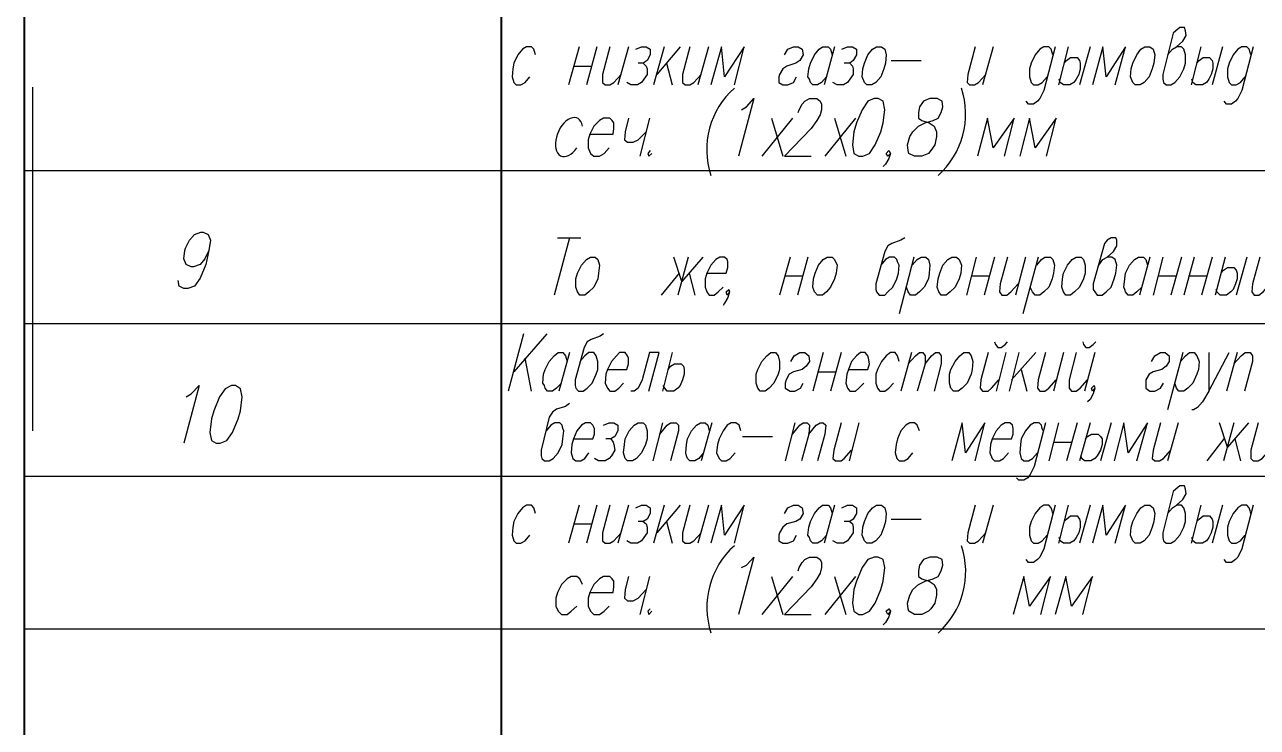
# Model space of a CAD drawing. Header units: millimetres. Extents: x 2185 to 8290, y 601 to 2456.
# Drawn here: x 4397 to 4484.1, y 1652.2 to 1701.9 of the extents above; entities that cross this region are included whole.
import ezdxf

# ---------------------------------------------------------------- set-up
doc = ezdxf.new("R2010")
doc.units = ezdxf.units.MM
for name, color, linetype in [('PDF _0', 7, 'Continuous'), ('PDF _ТаБлица', 7, 'Continuous'), ('PDF _Текст.', 7, 'Continuous'), ('PDF _ТХ', 7, 'Continuous')]:
    doc.layers.add(name, color=color, linetype=linetype)

msp = doc.modelspace()

# ---------------------------------------------------------------- linework, layer by layer
at = {"layer": 'PDF _0', "lineweight": 25}
for points in [[(4396.97, 1691.604), (4646.896, 1691.604)], [(4396.97, 1680.803), (4646.896, 1680.803)], [(4396.97, 1670.001), (4646.896, 1670.001)], [(4396.97, 1659.199), (4646.896, 1659.199)]]:
    msp.add_lwpolyline(points, dxfattribs=at)
at = {"layer": 'PDF _ТаБлица', "lineweight": 40}
for points in [[(4396.97, 1551.182), (4396.97, 1830.026)], [(4430.69, 1551.182), (4430.69, 1830.026)]]:
    msp.add_lwpolyline(points, dxfattribs=at)
at = {"layer": 'PDF _Текст.', "lineweight": 25}
for points in [[(4477.783, 1699.777), (4478.126, 1700.177), (4478.412, 1700.349), (4478.869, 1700.749), (4479.097, 1701.149), (4479.04, 1701.492), (4478.983, 1701.72), (4478.64, 1701.72), (4478.354, 1701.492), (4478.183, 1701.32), (4477.44, 1698.405), (4477.44, 1698.062), (4477.497, 1697.834), (4477.669, 1697.662), (4478.012, 1697.662), (4478.297, 1697.834), (4478.64, 1698.234), (4478.926, 1698.805), (4479.04, 1699.206), (4479.04, 1699.777), (4478.926, 1700.177), (4478.755, 1700.349), (4478.412, 1700.349)], [(4433.09, 1699.777), (4432.976, 1700.177), (4432.804, 1700.349), (4432.461, 1700.349), (4432.176, 1700.177), (4431.833, 1699.777), (4431.547, 1699.206), (4431.49, 1698.805), (4431.433, 1698.234), (4431.547, 1697.834), (4431.718, 1697.662), (4432.061, 1697.662), (4432.347, 1697.834), (4432.69, 1698.234)], [(4436.176, 1700.349), (4435.433, 1697.662)], [(4437.434, 1700.349), (4436.691, 1697.662)], [(4438.348, 1700.349), (4437.834, 1698.405), (4437.834, 1697.834), (4438.005, 1697.662), (4438.348, 1697.662), (4438.634, 1697.834), (4439.148, 1698.405)], [(4439.663, 1700.349), (4438.92, 1697.662)], [(4440.177, 1700.177), (4440.577, 1700.349), (4440.92, 1700.349), (4441.206, 1700.177), (4441.206, 1699.777), (4440.977, 1699.377), (4440.691, 1699.206), (4440.348, 1699.206)], [(4442.177, 1700.349), (4441.434, 1697.662)], [(4443.32, 1700.349), (4441.663, 1698.405)], [(4444.006, 1700.349), (4443.492, 1698.405), (4443.492, 1697.834), (4443.663, 1697.662), (4444.006, 1697.662), (4444.292, 1697.834), (4444.806, 1698.405)], [(4445.321, 1700.349), (4444.578, 1697.662)], [(4447.149, 1697.662), (4447.835, 1700.349), (4446.464, 1698.234), (4446.235, 1700.349), (4445.492, 1697.662)], [(4450.693, 1699.777), (4450.921, 1700.177), (4451.322, 1700.349), (4451.664, 1700.349), (4451.95, 1700.177), (4452.007, 1699.777), (4451.779, 1699.377), (4451.493, 1699.206), (4450.864, 1698.977), (4450.579, 1698.805), (4450.35, 1698.405), (4450.293, 1698.234), (4450.293, 1697.834), (4450.579, 1697.662), (4450.921, 1697.662), (4451.322, 1697.834), (4451.55, 1698.234)], [(4453.665, 1698.234), (4453.322, 1697.834), (4453.036, 1697.662), (4452.693, 1697.662), (4452.522, 1697.834), (4452.465, 1698.062), (4452.35, 1698.234), (4452.407, 1698.805), (4452.522, 1699.206), (4452.808, 1699.777), (4453.15, 1700.177), (4453.379, 1700.349), (4453.779, 1700.349), (4453.951, 1700.177), (4454.065, 1699.777)], [(4454.236, 1700.349), (4453.493, 1697.662)], [(4454.751, 1700.177), (4455.151, 1700.349), (4455.494, 1700.349), (4455.779, 1700.177), (4455.779, 1699.777), (4455.551, 1699.377), (4455.322, 1699.206), (4454.922, 1699.206)], [(4464.181, 1700.349), (4463.666, 1698.405), (4463.609, 1697.834), (4463.781, 1697.662), (4464.124, 1697.662), (4464.409, 1697.834), (4464.924, 1698.405)], [(4465.438, 1700.349), (4464.695, 1697.662)], [(4469.839, 1700.349), (4469.039, 1697.262), (4468.753, 1696.691), (4468.581, 1696.519), (4468.296, 1696.291), (4467.953, 1696.291), (4467.781, 1696.519)], [(4469.667, 1699.777), (4469.61, 1699.948), (4469.553, 1700.177), (4469.382, 1700.349), (4469.039, 1700.349), (4468.753, 1700.177), (4468.41, 1699.777), (4468.124, 1699.206), (4468.01, 1698.805), (4468.01, 1698.234), (4468.124, 1697.834), (4468.296, 1697.662), (4468.639, 1697.662), (4468.924, 1697.834), (4469.267, 1698.234)], [(4470.753, 1700.349), (4470.067, 1697.662)], [(4470.467, 1699.206), (4470.639, 1699.377), (4470.925, 1699.606), (4471.268, 1699.606), (4471.382, 1699.606), (4471.553, 1699.377), (4471.611, 1699.206), (4471.611, 1698.805), (4471.496, 1698.405), (4471.325, 1698.062), (4471.153, 1697.834), (4470.868, 1697.662), (4470.41, 1697.662), (4470.182, 1697.834), (4470.125, 1698.062)], [(4472.296, 1700.349), (4471.553, 1697.662)], [(4474.068, 1697.662), (4474.811, 1700.349), (4473.439, 1698.234), (4473.211, 1700.349), (4472.468, 1697.662)], [(4480.126, 1700.349), (4479.44, 1697.662)], [(4479.84, 1699.206), (4480.012, 1699.377), (4480.298, 1699.606), (4480.641, 1699.606), (4480.755, 1699.606), (4480.926, 1699.377), (4480.983, 1699.206), (4480.983, 1698.805), (4480.869, 1698.405), (4480.698, 1698.062), (4480.526, 1697.834), (4480.24, 1697.662), (4479.783, 1697.662), (4479.555, 1697.834), (4479.497, 1698.062)], [(4481.669, 1700.349), (4480.926, 1697.662)], [(4483.841, 1700.349), (4483.041, 1697.262), (4482.755, 1696.691), (4482.584, 1696.519), (4482.298, 1696.291), (4481.955, 1696.291), (4481.784, 1696.519)], [(4483.67, 1699.777), (4483.612, 1699.948), (4483.555, 1700.177), (4483.384, 1700.349), (4483.041, 1700.349), (4482.755, 1700.177), (4482.412, 1699.777), (4482.126, 1699.206), (4482.012, 1698.805), (4482.012, 1698.234), (4482.126, 1697.834), (4482.298, 1697.662), (4482.641, 1697.662), (4482.927, 1697.834), (4483.27, 1698.234)], [(4435.776, 1698.977), (4437.091, 1698.977)], [(4440.691, 1699.206), (4440.92, 1698.977), (4440.977, 1698.805), (4440.977, 1698.405), (4440.748, 1698.062), (4440.577, 1697.834), (4440.291, 1697.662), (4439.834, 1697.662), (4439.548, 1697.834)], [(4442.349, 1699.206), (4442.749, 1697.662)], [(4455.322, 1699.206), (4455.494, 1698.977), (4455.551, 1698.805), (4455.551, 1698.405), (4455.322, 1698.062), (4455.151, 1697.834), (4454.865, 1697.662), (4454.408, 1697.662), (4454.122, 1697.834)], [(4458.237, 1699.377), (4460.352, 1699.377)], [(4447.664, 1695.891), (4448.007, 1696.119), (4448.521, 1696.691), (4447.435, 1692.633)], [(4451.664, 1695.719), (4451.722, 1695.891), (4451.95, 1696.291), (4452.122, 1696.519), (4452.465, 1696.691), (4452.979, 1696.691), (4453.208, 1696.519), (4453.322, 1696.291), (4453.322, 1695.891), (4453.208, 1695.548), (4452.979, 1695.148), (4452.579, 1694.576), (4450.693, 1692.633), (4452.579, 1692.633)], [(4436.919, 1694.176), (4438.577, 1694.176), (4438.634, 1694.576), (4438.634, 1694.976), (4438.52, 1695.148), (4438.348, 1695.319), (4437.891, 1695.319), (4437.605, 1695.148), (4437.205, 1694.748), (4436.919, 1694.176), (4436.805, 1693.776), (4436.805, 1693.205), (4436.976, 1692.805), (4437.205, 1692.633), (4437.605, 1692.633), (4437.948, 1692.805), (4438.291, 1693.205)], [(4439.663, 1695.319), (4439.434, 1694.348), (4439.377, 1693.776), (4439.605, 1693.605), (4440.005, 1693.605), (4440.348, 1693.776), (4440.92, 1694.348)], [(4441.149, 1695.319), (4440.463, 1692.633)], [(4451.264, 1695.319), (4449.093, 1692.633)], [(4449.778, 1695.319), (4450.579, 1692.633)], [(4455.722, 1695.319), (4453.55, 1692.633)], [(4454.236, 1695.319), (4455.036, 1692.633)], [(4466.238, 1692.633), (4466.924, 1695.319), (4465.438, 1693.205), (4465.038, 1695.319), (4464.352, 1692.633)], [(4469.21, 1692.633), (4469.896, 1695.319), (4468.41, 1693.205), (4468.01, 1695.319), (4467.324, 1692.633)], [(4441.206, 1693.033), (4441.034, 1692.805), (4441.091, 1692.633), (4441.32, 1692.805)], [(4458.18, 1692.805), (4458.008, 1692.633), (4457.894, 1692.805), (4458.065, 1693.033), (4458.18, 1692.805), (4458.065, 1692.462), (4457.837, 1692.062), (4457.665, 1691.89)], [(4410.001, 1685.946), (4409.715, 1685.375), (4409.372, 1684.975), (4408.915, 1684.803), (4408.743, 1684.803), (4408.4, 1684.975), (4408.229, 1685.375), (4408.286, 1685.946), (4408.343, 1686.118), (4408.629, 1686.689), (4408.972, 1687.089), (4409.429, 1687.261), (4409.601, 1687.261), (4409.944, 1687.089), (4410.115, 1686.689), (4410.001, 1685.946), (4409.772, 1684.975), (4409.372, 1684.003), (4408.972, 1683.432), (4408.515, 1683.26), (4408.229, 1683.26), (4407.886, 1683.432), (4407.829, 1683.832)], [(4435.49, 1686.861), (4434.405, 1682.803)], [(4434.633, 1686.861), (4436.291, 1686.861)], [(4459.209, 1686.861), (4458.923, 1686.689), (4458.294, 1686.461), (4458.008, 1686.289), (4457.78, 1685.889), (4457.151, 1683.603), (4457.151, 1683.203), (4457.208, 1683.032), (4457.38, 1682.803), (4457.78, 1682.803), (4458.008, 1683.032), (4458.351, 1683.374), (4458.637, 1683.946), (4458.751, 1684.346), (4458.808, 1684.918), (4458.694, 1685.146), (4458.637, 1685.318), (4458.466, 1685.489), (4458.123, 1685.489), (4457.837, 1685.318), (4457.494, 1684.918)], [(4472.925, 1684.918), (4473.211, 1685.318), (4473.497, 1685.489), (4473.954, 1685.889), (4474.182, 1686.289), (4474.182, 1686.689), (4474.125, 1686.861), (4473.782, 1686.861), (4473.497, 1686.689), (4473.325, 1686.461), (4472.525, 1683.603), (4472.525, 1683.203), (4472.639, 1683.032), (4472.811, 1682.803), (4473.154, 1682.803), (4473.439, 1683.032), (4473.782, 1683.374), (4474.011, 1683.946), (4474.125, 1684.346), (4474.182, 1684.918), (4474.068, 1685.318), (4473.839, 1685.489), (4473.497, 1685.489)], [(4444.921, 1685.489), (4443.435, 1683.774), (4442.863, 1685.489)], [(4443.892, 1685.489), (4443.149, 1682.803)], [(4445.206, 1684.346), (4446.578, 1684.346), (4446.692, 1684.746), (4446.692, 1685.146), (4446.635, 1685.318), (4446.464, 1685.489), (4446.121, 1685.489), (4445.835, 1685.318), (4445.492, 1684.918), (4445.206, 1684.346), (4445.092, 1683.946), (4445.092, 1683.374), (4445.206, 1683.032), (4445.378, 1682.803), (4445.721, 1682.803), (4446.006, 1683.032), (4446.349, 1683.374)], [(4451.093, 1685.489), (4450.35, 1682.803)], [(4452.35, 1685.489), (4451.607, 1682.803)], [(4459.837, 1685.489), (4458.808, 1681.488)], [(4459.723, 1684.918), (4460.066, 1685.318), (4460.352, 1685.489), (4460.694, 1685.489), (4460.866, 1685.318), (4460.98, 1684.918), (4460.923, 1684.346), (4460.866, 1683.946), (4460.58, 1683.374), (4460.237, 1683.032), (4459.952, 1682.803), (4459.609, 1682.803), (4459.437, 1683.032), (4459.323, 1683.374)], [(4464.238, 1685.489), (4463.552, 1682.803)], [(4465.552, 1685.489), (4464.809, 1682.803)], [(4466.467, 1685.489), (4465.952, 1683.603), (4465.895, 1683.032), (4466.067, 1682.803), (4466.41, 1682.803), (4466.695, 1683.032), (4467.21, 1683.603)], [(4467.724, 1685.489), (4467.038, 1682.803)], [(4468.639, 1685.489), (4467.553, 1681.488)], [(4468.524, 1684.918), (4468.867, 1685.318), (4469.096, 1685.489), (4469.496, 1685.489), (4469.667, 1685.318), (4469.782, 1684.918), (4469.724, 1684.346), (4469.61, 1683.946), (4469.382, 1683.374), (4469.039, 1683.032), (4468.753, 1682.803), (4468.41, 1682.803), (4468.239, 1683.032), (4468.067, 1683.374)], [(4475.954, 1683.374), (4475.611, 1683.032), (4475.325, 1682.803), (4474.982, 1682.803), (4474.811, 1683.032), (4474.754, 1683.203), (4474.697, 1683.374), (4474.754, 1683.946), (4474.811, 1684.346), (4475.097, 1684.918), (4475.44, 1685.318), (4475.725, 1685.489), (4476.068, 1685.489), (4476.24, 1685.318), (4476.354, 1684.918)], [(4476.526, 1685.489), (4475.783, 1682.803)], [(4477.44, 1685.489), (4476.754, 1682.803)], [(4478.755, 1685.489), (4478.012, 1682.803)], [(4479.669, 1685.489), (4478.926, 1682.803)], [(4480.926, 1685.489), (4480.183, 1682.803)], [(4481.841, 1685.489), (4481.155, 1682.803)], [(4481.555, 1684.346), (4481.726, 1684.575), (4482.012, 1684.746), (4482.355, 1684.746), (4482.469, 1684.746), (4482.641, 1684.575), (4482.698, 1684.346), (4482.698, 1683.946), (4482.584, 1683.603), (4482.412, 1683.203), (4482.241, 1683.032), (4481.955, 1682.803), (4481.498, 1682.803), (4481.269, 1683.032), (4481.212, 1683.203)], [(4483.384, 1685.489), (4482.641, 1682.803)], [(4484.298, 1685.489), (4483.784, 1683.603), (4483.727, 1683.032), (4483.898, 1682.803), (4484.241, 1682.803), (4484.527, 1683.032), (4485.041, 1683.603)], [(4442.006, 1682.803), (4443.263, 1684.346)], [(4443.949, 1684.346), (4444.349, 1682.803)], [(4450.693, 1684.175), (4452.007, 1684.175)], [(4463.895, 1684.175), (4465.152, 1684.175)], [(4477.097, 1684.175), (4478.354, 1684.175)], [(4479.269, 1684.175), (4480.583, 1684.175)], [(4446.807, 1683.032), (4446.635, 1682.803), (4446.578, 1683.032), (4446.749, 1683.203), (4446.807, 1683.032), (4446.692, 1682.631), (4446.464, 1682.231), (4446.349, 1682.06)], [(4432.233, 1680.06), (4431.147, 1676.002)], [(4433.89, 1680.06), (4431.547, 1677.373)], [(4437.891, 1680.06), (4437.662, 1679.888), (4437.034, 1679.66), (4436.748, 1679.488), (4436.519, 1679.088), (4435.891, 1676.802), (4435.891, 1676.402), (4435.948, 1676.23), (4436.119, 1676.002), (4436.462, 1676.002), (4436.748, 1676.23), (4437.091, 1676.573), (4437.376, 1677.202), (4437.491, 1677.545), (4437.491, 1678.116), (4437.434, 1678.345), (4437.376, 1678.517), (4437.205, 1678.745), (4436.862, 1678.745), (4436.576, 1678.517), (4436.233, 1678.116)], [(4434.919, 1676.573), (4434.576, 1676.23), (4434.29, 1676.002), (4433.947, 1676.002), (4433.776, 1676.23), (4433.719, 1676.402), (4433.604, 1676.573), (4433.662, 1677.202), (4433.776, 1677.545), (4434.062, 1678.116), (4434.405, 1678.517), (4434.69, 1678.745), (4435.033, 1678.745), (4435.205, 1678.517), (4435.319, 1678.116)], [(4435.49, 1678.745), (4434.747, 1676.002)], [(4438.177, 1677.545), (4439.548, 1677.545), (4439.663, 1677.945), (4439.663, 1678.345), (4439.605, 1678.517), (4439.434, 1678.745), (4439.034, 1678.745), (4438.805, 1678.517), (4438.462, 1678.116), (4438.177, 1677.545), (4438.062, 1677.202), (4438.005, 1676.573), (4438.177, 1676.23), (4438.348, 1676.002), (4438.691, 1676.002), (4438.977, 1676.23), (4439.32, 1676.573)], [(4441.091, 1676.002), (4441.834, 1678.745), (4441.149, 1678.745), (4440.634, 1676.802), (4440.348, 1676.23), (4440.063, 1676.002), (4439.834, 1676.002)], [(4442.749, 1678.745), (4442.063, 1676.002)], [(4451.15, 1678.116), (4451.379, 1678.517), (4451.779, 1678.745), (4452.122, 1678.745), (4452.407, 1678.517), (4452.465, 1678.116), (4452.236, 1677.774), (4451.95, 1677.545), (4451.322, 1677.373), (4451.036, 1677.202), (4450.807, 1676.802), (4450.75, 1676.573), (4450.75, 1676.23), (4451.093, 1676.002), (4451.436, 1676.002), (4451.836, 1676.23), (4452.007, 1676.573)], [(4453.436, 1678.745), (4452.693, 1676.002)], [(4454.694, 1678.745), (4453.951, 1676.002)], [(4455.208, 1677.545), (4456.58, 1677.545), (4456.694, 1677.945), (4456.637, 1678.345), (4456.58, 1678.517), (4456.408, 1678.745), (4456.065, 1678.745), (4455.779, 1678.517), (4455.437, 1678.116), (4455.208, 1677.545), (4455.094, 1677.202), (4455.036, 1676.573), (4455.151, 1676.23), (4455.322, 1676.002), (4455.722, 1676.002), (4455.951, 1676.23), (4456.294, 1676.573)], [(4458.808, 1678.116), (4458.694, 1678.517), (4458.523, 1678.745), (4458.18, 1678.745), (4457.894, 1678.517), (4457.551, 1678.116), (4457.265, 1677.545), (4457.151, 1677.202), (4457.151, 1676.573), (4457.265, 1676.23), (4457.437, 1676.002), (4457.78, 1676.002), (4458.065, 1676.23), (4458.408, 1676.573)], [(4459.666, 1678.745), (4458.923, 1676.002)], [(4459.437, 1677.945), (4459.952, 1678.517), (4460.237, 1678.745), (4460.466, 1678.745), (4460.637, 1678.517), (4460.637, 1677.945), (4460.066, 1676.002)], [(4460.637, 1677.945), (4461.095, 1678.517), (4461.38, 1678.745), (4461.609, 1678.745), (4461.78, 1678.517), (4461.78, 1677.945), (4461.266, 1676.002)], [(4465.095, 1678.745), (4464.581, 1676.802), (4464.524, 1676.23), (4464.695, 1676.002), (4465.095, 1676.002), (4465.324, 1676.23), (4465.838, 1676.802)], [(4465.552, 1679.488), (4465.61, 1679.317), (4465.781, 1679.088), (4466.01, 1679.088), (4466.295, 1679.317), (4466.467, 1679.488)], [(4466.353, 1678.745), (4465.667, 1676.002)], [(4467.267, 1678.745), (4466.581, 1676.002)], [(4468.467, 1678.745), (4466.753, 1676.802)], [(4469.153, 1678.745), (4468.639, 1676.802), (4468.581, 1676.23), (4468.753, 1676.002), (4469.096, 1676.002), (4469.382, 1676.23), (4469.896, 1676.802)], [(4470.41, 1678.745), (4469.724, 1676.002)], [(4471.325, 1678.745), (4470.81, 1676.802), (4470.81, 1676.23), (4470.982, 1676.002), (4471.325, 1676.002), (4471.611, 1676.23), (4472.125, 1676.802)], [(4471.782, 1679.488), (4471.839, 1679.317), (4472.011, 1679.088), (4472.239, 1679.088), (4472.525, 1679.317), (4472.696, 1679.488)], [(4472.639, 1678.745), (4471.896, 1676.002)], [(4476.64, 1678.116), (4476.868, 1678.517), (4477.269, 1678.745), (4477.611, 1678.745), (4477.897, 1678.517), (4477.897, 1678.116), (4477.669, 1677.774), (4477.383, 1677.545), (4476.754, 1677.373), (4476.468, 1677.202), (4476.24, 1676.802), (4476.24, 1676.573), (4476.24, 1676.23), (4476.526, 1676.002), (4476.868, 1676.002), (4477.269, 1676.23), (4477.497, 1676.573)], [(4478.869, 1678.745), (4477.783, 1674.687)], [(4478.697, 1678.116), (4479.04, 1678.517), (4479.326, 1678.745), (4479.669, 1678.745), (4479.84, 1678.517), (4480.012, 1678.116), (4479.955, 1677.545), (4479.84, 1677.202), (4479.555, 1676.573), (4479.212, 1676.23), (4478.926, 1676.002), (4478.583, 1676.002), (4478.412, 1676.23), (4478.297, 1676.573)], [(4480.698, 1678.745), (4480.698, 1676.002), (4482.126, 1678.745)], [(4482.698, 1678.745), (4481.955, 1676.002)], [(4482.469, 1677.945), (4482.984, 1678.517), (4483.27, 1678.745), (4483.612, 1678.745), (4483.784, 1678.517), (4483.784, 1678.116), (4483.212, 1676.002)], [(4432.804, 1676.002), (4432.347, 1678.345)], [(4442.463, 1677.545), (4442.634, 1677.774), (4442.92, 1677.945), (4443.263, 1677.945), (4443.377, 1677.945), (4443.549, 1677.774), (4443.606, 1677.545), (4443.606, 1677.202), (4443.492, 1676.802), (4443.32, 1676.402), (4443.149, 1676.23), (4442.863, 1676.002), (4442.406, 1676.002), (4442.234, 1676.23), (4442.12, 1676.402)], [(4453.036, 1677.373), (4454.293, 1677.373)], [(4467.438, 1677.545), (4467.838, 1676.002)], [(4408.4, 1675.602), (4408.743, 1675.83), (4409.315, 1676.402), (4408.229, 1672.344)], [(4472.639, 1676.23), (4472.468, 1676.002), (4472.411, 1676.23), (4472.582, 1676.402), (4472.639, 1676.23), (4472.525, 1675.83), (4472.296, 1675.43), (4472.125, 1675.259)], [(4480.698, 1676.002), (4480.24, 1675.259), (4479.898, 1674.859), (4479.612, 1674.687), (4479.497, 1674.687)], [(4435.49, 1675.145), (4435.205, 1674.916), (4434.576, 1674.744), (4434.29, 1674.516), (4434.062, 1674.173), (4433.49, 1671.83), (4433.49, 1671.43), (4433.547, 1671.258), (4433.719, 1671.087), (4434.062, 1671.087), (4434.347, 1671.258), (4434.69, 1671.658), (4434.976, 1672.23), (4435.033, 1672.63), (4435.09, 1673.201), (4435.033, 1673.373), (4434.976, 1673.601), (4434.805, 1673.773), (4434.462, 1673.773), (4434.176, 1673.601), (4433.833, 1673.201)], [(4435.776, 1672.63), (4437.148, 1672.63), (4437.262, 1672.973), (4437.262, 1673.373), (4437.148, 1673.601), (4436.976, 1673.773), (4436.634, 1673.773), (4436.348, 1673.601), (4436.005, 1673.201), (4435.776, 1672.63), (4435.662, 1672.23), (4435.605, 1671.658), (4435.719, 1671.258), (4435.948, 1671.087), (4436.291, 1671.087), (4436.576, 1671.258), (4436.862, 1671.658)], [(4437.891, 1673.601), (4438.291, 1673.773), (4438.634, 1673.773), (4438.92, 1673.601), (4438.92, 1673.201), (4438.691, 1672.801), (4438.405, 1672.63), (4438.062, 1672.63)], [(4442.063, 1673.773), (4441.377, 1671.087)], [(4441.891, 1672.973), (4442.406, 1673.601), (4442.634, 1673.773), (4443.035, 1673.773), (4443.206, 1673.601), (4443.206, 1673.201), (4442.634, 1671.087)], [(4444.978, 1671.658), (4444.635, 1671.258), (4444.349, 1671.087), (4444.006, 1671.087), (4443.835, 1671.258), (4443.777, 1671.43), (4443.72, 1671.658), (4443.777, 1672.23), (4443.835, 1672.63), (4444.12, 1673.201), (4444.463, 1673.601), (4444.749, 1673.773), (4445.092, 1673.773), (4445.263, 1673.601), (4445.378, 1673.201)], [(4445.549, 1673.773), (4444.806, 1671.087)], [(4447.607, 1673.201), (4447.492, 1673.601), (4447.264, 1673.773), (4446.921, 1673.773), (4446.635, 1673.601), (4446.349, 1673.201), (4446.064, 1672.63), (4445.949, 1672.23), (4445.892, 1671.658), (4446.064, 1671.258), (4446.235, 1671.087), (4446.578, 1671.087), (4446.864, 1671.258), (4447.207, 1671.658)], [(4451.436, 1673.773), (4450.75, 1671.087)], [(4451.264, 1672.973), (4451.779, 1673.601), (4452.007, 1673.773), (4452.293, 1673.773), (4452.465, 1673.601), (4452.407, 1672.973), (4451.893, 1671.087)], [(4452.407, 1672.973), (4452.922, 1673.601), (4453.208, 1673.773), (4453.436, 1673.773), (4453.608, 1673.601), (4453.55, 1672.973), (4453.036, 1671.087)], [(4454.694, 1673.773), (4454.179, 1671.83), (4454.122, 1671.258), (4454.293, 1671.087), (4454.694, 1671.087), (4454.922, 1671.258), (4455.437, 1671.83)], [(4455.951, 1673.773), (4455.265, 1671.087)], [(4460.237, 1673.201), (4460.066, 1673.601), (4459.894, 1673.773), (4459.551, 1673.773), (4459.266, 1673.601), (4458.923, 1673.201), (4458.694, 1672.63), (4458.58, 1672.23), (4458.523, 1671.658), (4458.637, 1671.258), (4458.808, 1671.087), (4459.151, 1671.087), (4459.437, 1671.258), (4459.78, 1671.658)], [(4464.181, 1671.087), (4464.867, 1673.773), (4463.495, 1671.658), (4463.266, 1673.773), (4462.523, 1671.087)], [(4465.381, 1672.63), (4466.753, 1672.63), (4466.867, 1672.973), (4466.867, 1673.373), (4466.81, 1673.601), (4466.638, 1673.773), (4466.295, 1673.773), (4466.01, 1673.601), (4465.667, 1673.201), (4465.381, 1672.63), (4465.267, 1672.23), (4465.209, 1671.658), (4465.381, 1671.258), (4465.552, 1671.087), (4465.895, 1671.087), (4466.181, 1671.258), (4466.524, 1671.658)], [(4469.153, 1673.773), (4468.353, 1670.687), (4468.067, 1670.115), (4467.896, 1669.887), (4467.61, 1669.715), (4467.267, 1669.715), (4467.096, 1669.887)], [(4468.982, 1673.201), (4468.924, 1673.373), (4468.867, 1673.601), (4468.696, 1673.773), (4468.353, 1673.773), (4468.067, 1673.601), (4467.724, 1673.201), (4467.438, 1672.63), (4467.381, 1672.23), (4467.324, 1671.658), (4467.438, 1671.258), (4467.61, 1671.087), (4467.953, 1671.087), (4468.239, 1671.258), (4468.581, 1671.658)], [(4470.067, 1673.773), (4469.382, 1671.087)], [(4471.382, 1673.773), (4470.639, 1671.087)], [(4472.296, 1673.773), (4471.553, 1671.087)], [(4473.782, 1673.773), (4473.039, 1671.087)], [(4475.611, 1671.087), (4476.354, 1673.773), (4474.982, 1671.658), (4474.697, 1673.773), (4474.011, 1671.087)], [(4477.269, 1673.773), (4476.754, 1671.83), (4476.697, 1671.258), (4476.868, 1671.087), (4477.211, 1671.087), (4477.497, 1671.258), (4478.012, 1671.83)], [(4478.526, 1673.773), (4477.783, 1671.087)], [(4483.498, 1673.773), (4482.012, 1672.058), (4481.441, 1673.773)], [(4482.469, 1673.773), (4481.726, 1671.087)], [(4484.184, 1673.773), (4483.67, 1671.83), (4483.67, 1671.258), (4483.841, 1671.087), (4484.184, 1671.087), (4484.47, 1671.258), (4484.984, 1671.83)], [(4438.405, 1672.63), (4438.577, 1672.401), (4438.634, 1672.23), (4438.691, 1671.83), (4438.462, 1671.43), (4438.291, 1671.258), (4438.005, 1671.087), (4437.548, 1671.087), (4437.262, 1671.258)], [(4447.721, 1672.801), (4449.836, 1672.801)], [(4471.953, 1672.63), (4472.125, 1672.801), (4472.411, 1672.973), (4472.754, 1672.973), (4472.868, 1672.973), (4473.039, 1672.801), (4473.154, 1672.63), (4473.154, 1672.23), (4473.039, 1671.83), (4472.811, 1671.43), (4472.639, 1671.258), (4472.353, 1671.087), (4471.896, 1671.087), (4471.725, 1671.258), (4471.668, 1671.43)], [(4480.583, 1671.087), (4481.784, 1672.63)], [(4482.527, 1672.63), (4482.927, 1671.087)], [(4469.724, 1672.401), (4470.982, 1672.401)], [(4477.783, 1667.372), (4478.126, 1667.772), (4478.412, 1667.943), (4478.869, 1668.343), (4479.097, 1668.744), (4479.04, 1669.086), (4478.983, 1669.315), (4478.64, 1669.315), (4478.354, 1669.086), (4478.183, 1668.915), (4477.44, 1666), (4477.44, 1665.657), (4477.497, 1665.429), (4477.669, 1665.257), (4478.012, 1665.257), (4478.297, 1665.429), (4478.64, 1665.829), (4478.926, 1666.4), (4479.04, 1666.8), (4479.04, 1667.372), (4478.926, 1667.772), (4478.755, 1667.943), (4478.412, 1667.943)], [(4433.09, 1667.372), (4432.976, 1667.772), (4432.804, 1667.943), (4432.461, 1667.943), (4432.176, 1667.772), (4431.833, 1667.372), (4431.547, 1666.8), (4431.49, 1666.4), (4431.433, 1665.829), (4431.547, 1665.429), (4431.718, 1665.257), (4432.061, 1665.257), (4432.347, 1665.429), (4432.69, 1665.829)], [(4436.176, 1667.943), (4435.433, 1665.257)], [(4437.434, 1667.943), (4436.691, 1665.257)], [(4438.348, 1667.943), (4437.834, 1666), (4437.834, 1665.429), (4438.005, 1665.257), (4438.348, 1665.257), (4438.634, 1665.429), (4439.148, 1666)], [(4439.663, 1667.943), (4438.92, 1665.257)], [(4440.177, 1667.772), (4440.577, 1667.943), (4440.92, 1667.943), (4441.206, 1667.772), (4441.206, 1667.372), (4440.977, 1666.972), (4440.691, 1666.8), (4440.348, 1666.8)], [(4442.177, 1667.943), (4441.434, 1665.257)], [(4443.32, 1667.943), (4441.663, 1666)], [(4444.006, 1667.943), (4443.492, 1666), (4443.492, 1665.429), (4443.663, 1665.257), (4444.006, 1665.257), (4444.292, 1665.429), (4444.806, 1666)], [(4445.321, 1667.943), (4444.578, 1665.257)], [(4447.149, 1665.257), (4447.835, 1667.943), (4446.464, 1665.829), (4446.235, 1667.943), (4445.492, 1665.257)], [(4450.693, 1667.372), (4450.921, 1667.772), (4451.322, 1667.943), (4451.664, 1667.943), (4451.95, 1667.772), (4452.007, 1667.372), (4451.779, 1666.972), (4451.493, 1666.8), (4450.864, 1666.629), (4450.579, 1666.4), (4450.35, 1666), (4450.293, 1665.829), (4450.293, 1665.429), (4450.579, 1665.257), (4450.921, 1665.257), (4451.322, 1665.429), (4451.55, 1665.829)], [(4453.665, 1665.829), (4453.322, 1665.429), (4453.036, 1665.257), (4452.693, 1665.257), (4452.522, 1665.429), (4452.465, 1665.657), (4452.35, 1665.829), (4452.407, 1666.4), (4452.522, 1666.8), (4452.808, 1667.372), (4453.15, 1667.772), (4453.379, 1667.943), (4453.779, 1667.943), (4453.951, 1667.772), (4454.065, 1667.372)], [(4454.236, 1667.943), (4453.493, 1665.257)], [(4454.751, 1667.772), (4455.151, 1667.943), (4455.494, 1667.943), (4455.779, 1667.772), (4455.779, 1667.372), (4455.551, 1666.972), (4455.322, 1666.8), (4454.922, 1666.8)], [(4464.181, 1667.943), (4463.666, 1666), (4463.609, 1665.429), (4463.781, 1665.257), (4464.124, 1665.257), (4464.409, 1665.429), (4464.924, 1666)], [(4465.438, 1667.943), (4464.695, 1665.257)], [(4469.839, 1667.943), (4469.039, 1664.857), (4468.753, 1664.286), (4468.581, 1664.114), (4468.296, 1663.886), (4467.953, 1663.886), (4467.781, 1664.114)], [(4469.667, 1667.372), (4469.61, 1667.543), (4469.553, 1667.772), (4469.382, 1667.943), (4469.039, 1667.943), (4468.753, 1667.772), (4468.41, 1667.372), (4468.124, 1666.8), (4468.01, 1666.4), (4468.01, 1665.829), (4468.124, 1665.429), (4468.296, 1665.257), (4468.639, 1665.257), (4468.924, 1665.429), (4469.267, 1665.829)], [(4470.753, 1667.943), (4470.067, 1665.257)], [(4472.296, 1667.943), (4471.553, 1665.257)], [(4474.068, 1665.257), (4474.811, 1667.943), (4473.439, 1665.829), (4473.211, 1667.943), (4472.468, 1665.257)], [(4480.126, 1667.943), (4479.44, 1665.257)], [(4481.669, 1667.943), (4480.926, 1665.257)], [(4483.841, 1667.943), (4483.041, 1664.857), (4482.755, 1664.286), (4482.584, 1664.114), (4482.298, 1663.886), (4481.955, 1663.886), (4481.784, 1664.114)], [(4483.67, 1667.372), (4483.612, 1667.543), (4483.555, 1667.772), (4483.384, 1667.943), (4483.041, 1667.943), (4482.755, 1667.772), (4482.412, 1667.372), (4482.126, 1666.8), (4482.012, 1666.4), (4482.012, 1665.829), (4482.126, 1665.429), (4482.298, 1665.257), (4482.641, 1665.257), (4482.927, 1665.429), (4483.27, 1665.829)], [(4435.776, 1666.629), (4437.091, 1666.629)], [(4440.691, 1666.8), (4440.92, 1666.629), (4440.977, 1666.4), (4440.977, 1666), (4440.748, 1665.657), (4440.577, 1665.429), (4440.291, 1665.257), (4439.834, 1665.257), (4439.548, 1665.429)], [(4442.349, 1666.8), (4442.749, 1665.257)], [(4455.322, 1666.8), (4455.494, 1666.629), (4455.551, 1666.4), (4455.551, 1666), (4455.322, 1665.657), (4455.151, 1665.429), (4454.865, 1665.257), (4454.408, 1665.257), (4454.122, 1665.429)], [(4458.237, 1666.972), (4460.352, 1666.972)], [(4470.467, 1666.8), (4470.639, 1666.972), (4470.925, 1667.2), (4471.268, 1667.2), (4471.382, 1667.2), (4471.553, 1666.972), (4471.611, 1666.8), (4471.611, 1666.4), (4471.496, 1666), (4471.325, 1665.657), (4471.153, 1665.429), (4470.868, 1665.257), (4470.41, 1665.257), (4470.182, 1665.429), (4470.125, 1665.657)], [(4479.84, 1666.8), (4480.012, 1666.972), (4480.298, 1667.2), (4480.641, 1667.2), (4480.755, 1667.2), (4480.926, 1666.972), (4480.983, 1666.8), (4480.983, 1666.4), (4480.869, 1666), (4480.698, 1665.657), (4480.526, 1665.429), (4480.24, 1665.257), (4479.783, 1665.257), (4479.555, 1665.429), (4479.497, 1665.657)], [(4447.664, 1663.543), (4448.007, 1663.714), (4448.521, 1664.286), (4447.435, 1660.228)], [(4451.664, 1663.314), (4451.722, 1663.543), (4451.95, 1663.886), (4452.122, 1664.114), (4452.465, 1664.286), (4452.979, 1664.286), (4453.208, 1664.114), (4453.322, 1663.886), (4453.322, 1663.543), (4453.208, 1663.143), (4452.979, 1662.743), (4452.579, 1662.171), (4450.693, 1660.228), (4452.579, 1660.228)], [(4436.405, 1662.342), (4436.233, 1662.743), (4436.005, 1662.914), (4435.605, 1662.914), (4435.319, 1662.743), (4434.919, 1662.342), (4434.633, 1661.771), (4434.519, 1661.371), (4434.519, 1660.799), (4434.69, 1660.456), (4434.919, 1660.228), (4435.319, 1660.228), (4435.605, 1660.456), (4436.005, 1660.799)], [(4436.919, 1661.771), (4438.577, 1661.771), (4438.634, 1662.171), (4438.634, 1662.571), (4438.52, 1662.743), (4438.348, 1662.914), (4437.891, 1662.914), (4437.605, 1662.743), (4437.205, 1662.342), (4436.919, 1661.771), (4436.805, 1661.371), (4436.805, 1660.799), (4436.976, 1660.456), (4437.205, 1660.228), (4437.605, 1660.228), (4437.948, 1660.456), (4438.291, 1660.799)], [(4439.663, 1662.914), (4439.434, 1662), (4439.377, 1661.371), (4439.605, 1661.199), (4440.005, 1661.199), (4440.348, 1661.371), (4440.92, 1662)], [(4441.149, 1662.914), (4440.463, 1660.228)], [(4451.264, 1662.914), (4449.093, 1660.228)], [(4449.778, 1662.914), (4450.579, 1660.228)], [(4455.722, 1662.914), (4453.55, 1660.228)], [(4454.236, 1662.914), (4455.036, 1660.228)], [(4468.81, 1660.228), (4469.496, 1662.914), (4468.01, 1660.799), (4467.61, 1662.914), (4466.867, 1660.228)], [(4471.782, 1660.228), (4472.468, 1662.914), (4470.982, 1660.799), (4470.582, 1662.914), (4469.839, 1660.228)], [(4441.206, 1660.628), (4441.034, 1660.456), (4441.091, 1660.228), (4441.32, 1660.456)], [(4458.18, 1660.456), (4458.008, 1660.228), (4457.894, 1660.456), (4458.065, 1660.628), (4458.18, 1660.456), (4458.065, 1660.056), (4457.837, 1659.656), (4457.665, 1659.485)]]:
    msp.add_lwpolyline(points, dxfattribs=at)
for points in [[(4457.208, 1700.349), (4457.551, 1700.349), (4457.78, 1700.177), (4457.894, 1699.777), (4457.837, 1699.206), (4457.723, 1698.805), (4457.494, 1698.234), (4457.151, 1697.834), (4456.865, 1697.662), (4456.522, 1697.662), (4456.351, 1697.834), (4456.179, 1698.234), (4456.237, 1698.805), (4456.351, 1699.206), (4456.58, 1699.777), (4456.922, 1700.177)], [(4476.183, 1700.349), (4476.526, 1700.349), (4476.754, 1700.177), (4476.868, 1699.777), (4476.811, 1699.206), (4476.697, 1698.805), (4476.468, 1698.234), (4476.126, 1697.834), (4475.84, 1697.662), (4475.497, 1697.662), (4475.325, 1697.834), (4475.154, 1698.234), (4475.211, 1698.805), (4475.325, 1699.206), (4475.611, 1699.777), (4475.897, 1700.177)], [(4457.037, 1696.691), (4456.58, 1696.519), (4456.179, 1695.891), (4455.779, 1694.976), (4455.608, 1694.348), (4455.494, 1693.433), (4455.608, 1692.805), (4455.951, 1692.633), (4456.237, 1692.633), (4456.694, 1692.805), (4457.094, 1693.433), (4457.494, 1694.348), (4457.665, 1694.976), (4457.78, 1695.891), (4457.665, 1696.519), (4457.323, 1696.691)], [(4460.98, 1696.691), (4460.523, 1696.519), (4460.237, 1696.119), (4460.18, 1695.719), (4460.18, 1695.319), (4460.409, 1695.148), (4460.923, 1694.976), (4461.266, 1694.748), (4461.437, 1694.348), (4461.437, 1694.005), (4461.323, 1693.433), (4461.037, 1693.033), (4460.866, 1692.805), (4460.409, 1692.633), (4459.894, 1692.633), (4459.494, 1692.805), (4459.437, 1693.033), (4459.38, 1693.433), (4459.551, 1694.005), (4459.78, 1694.348), (4460.18, 1694.748), (4460.637, 1694.976), (4461.209, 1695.148), (4461.552, 1695.319), (4461.78, 1695.719), (4461.895, 1696.119), (4461.838, 1696.519), (4461.495, 1696.691)], [(4436.976, 1685.489), (4437.319, 1685.489), (4437.491, 1685.318), (4437.605, 1684.918), (4437.548, 1684.346), (4437.491, 1683.946), (4437.205, 1683.374), (4436.862, 1683.032), (4436.576, 1682.803), (4436.233, 1682.803), (4436.062, 1683.032), (4435.948, 1683.374), (4435.948, 1683.946), (4436.062, 1684.346), (4436.348, 1684.918), (4436.691, 1685.318)], [(4453.722, 1685.489), (4454.065, 1685.489), (4454.236, 1685.318), (4454.408, 1684.918), (4454.351, 1684.346), (4454.236, 1683.946), (4453.951, 1683.374), (4453.665, 1683.032), (4453.379, 1682.803), (4453.036, 1682.803), (4452.808, 1683.032), (4452.693, 1683.374), (4452.75, 1683.946), (4452.865, 1684.346), (4453.093, 1684.918), (4453.436, 1685.318)], [(4462.523, 1685.489), (4462.866, 1685.489), (4463.038, 1685.318), (4463.209, 1684.918), (4463.152, 1684.346), (4463.038, 1683.946), (4462.752, 1683.374), (4462.409, 1683.032), (4462.123, 1682.803), (4461.78, 1682.803), (4461.609, 1683.032), (4461.495, 1683.374), (4461.552, 1683.946), (4461.666, 1684.346), (4461.895, 1684.918), (4462.238, 1685.318)], [(4471.325, 1685.489), (4471.668, 1685.489), (4471.839, 1685.318), (4471.953, 1684.918), (4471.953, 1684.346), (4471.839, 1683.946), (4471.553, 1683.374), (4471.21, 1683.032), (4470.925, 1682.803), (4470.582, 1682.803), (4470.41, 1683.032), (4470.296, 1683.374), (4470.353, 1683.946), (4470.41, 1684.346), (4470.696, 1684.918), (4471.039, 1685.318)], [(4449.721, 1678.745), (4450.064, 1678.745), (4450.236, 1678.517), (4450.35, 1678.116), (4450.35, 1677.545), (4450.236, 1677.202), (4449.95, 1676.573), (4449.607, 1676.23), (4449.321, 1676.002), (4448.978, 1676.002), (4448.807, 1676.23), (4448.693, 1676.573), (4448.693, 1677.202), (4448.807, 1677.545), (4449.093, 1678.116), (4449.436, 1678.517)], [(4463.381, 1678.745), (4463.724, 1678.745), (4463.895, 1678.517), (4464.009, 1678.116), (4463.952, 1677.545), (4463.895, 1677.202), (4463.609, 1676.573), (4463.266, 1676.23), (4462.981, 1676.002), (4462.638, 1676.002), (4462.466, 1676.23), (4462.352, 1676.573), (4462.352, 1677.202), (4462.466, 1677.545), (4462.752, 1678.116), (4463.095, 1678.517)], [(4411.601, 1676.402), (4411.144, 1676.173), (4410.744, 1675.602), (4410.344, 1674.63), (4410.172, 1674.059), (4410.058, 1673.087), (4410.172, 1672.516), (4410.515, 1672.344), (4410.801, 1672.344), (4411.258, 1672.516), (4411.658, 1673.087), (4412.058, 1674.059), (4412.23, 1674.63), (4412.344, 1675.602), (4412.23, 1676.173), (4411.887, 1676.402)], [(4440.348, 1673.773), (4440.691, 1673.773), (4440.863, 1673.601), (4440.977, 1673.201), (4440.977, 1672.63), (4440.863, 1672.23), (4440.577, 1671.658), (4440.234, 1671.258), (4439.948, 1671.087), (4439.605, 1671.087), (4439.434, 1671.258), (4439.32, 1671.658), (4439.377, 1672.23), (4439.434, 1672.63), (4439.72, 1673.201), (4440.063, 1673.601)], [(4457.208, 1667.943), (4457.551, 1667.943), (4457.78, 1667.772), (4457.894, 1667.372), (4457.837, 1666.8), (4457.723, 1666.4), (4457.494, 1665.829), (4457.151, 1665.429), (4456.865, 1665.257), (4456.522, 1665.257), (4456.351, 1665.429), (4456.179, 1665.829), (4456.237, 1666.4), (4456.351, 1666.8), (4456.58, 1667.372), (4456.922, 1667.772)], [(4476.183, 1667.943), (4476.526, 1667.943), (4476.754, 1667.772), (4476.868, 1667.372), (4476.811, 1666.8), (4476.697, 1666.4), (4476.468, 1665.829), (4476.126, 1665.429), (4475.84, 1665.257), (4475.497, 1665.257), (4475.325, 1665.429), (4475.154, 1665.829), (4475.211, 1666.4), (4475.325, 1666.8), (4475.611, 1667.372), (4475.897, 1667.772)], [(4457.037, 1664.286), (4456.58, 1664.114), (4456.179, 1663.543), (4455.779, 1662.571), (4455.608, 1662), (4455.494, 1661.028), (4455.608, 1660.456), (4455.951, 1660.228), (4456.237, 1660.228), (4456.694, 1660.456), (4457.094, 1661.028), (4457.494, 1662), (4457.665, 1662.571), (4457.78, 1663.543), (4457.665, 1664.114), (4457.323, 1664.286)], [(4460.98, 1664.286), (4460.523, 1664.114), (4460.237, 1663.714), (4460.18, 1663.314), (4460.18, 1662.914), (4460.409, 1662.743), (4460.923, 1662.571), (4461.266, 1662.342), (4461.437, 1662), (4461.437, 1661.6), (4461.323, 1661.028), (4461.037, 1660.628), (4460.866, 1660.456), (4460.409, 1660.228), (4459.894, 1660.228), (4459.494, 1660.456), (4459.437, 1660.628), (4459.38, 1661.028), (4459.551, 1661.6), (4459.78, 1662), (4460.18, 1662.342), (4460.637, 1662.571), (4461.209, 1662.743), (4461.552, 1662.914), (4461.78, 1663.314), (4461.895, 1663.714), (4461.838, 1664.114), (4461.495, 1664.286)]]:
    msp.add_lwpolyline(points, close=True, dxfattribs=at)
for centre, radius, start, end in [((4450.985, 1693.095), 5.791, 131.48038, 198.45876), ((4457.678, 1695.61), 5.824, 311.69239, 18.24675), ((4451.08, 1660.722), 5.874, 132.00935, 197.92979), ((4457.731, 1663.248), 5.778, 311.39513, 18.544)]:
    msp.add_arc(centre, radius, start, end, dxfattribs=at)
msp.add_ellipse((4435.465, 1693.977), major_axis=(0.558, 1.341), ratio=0.583901, start_param=5.543205, end_param=10.63999, dxfattribs=at)
at = {"layer": 'PDF _ТХ', "lineweight": 25}
msp.add_lwpolyline([(4397.556, 1673.212), (4397.556, 1697.501)], dxfattribs=at)

doc.saveas('drawing.dxf')
